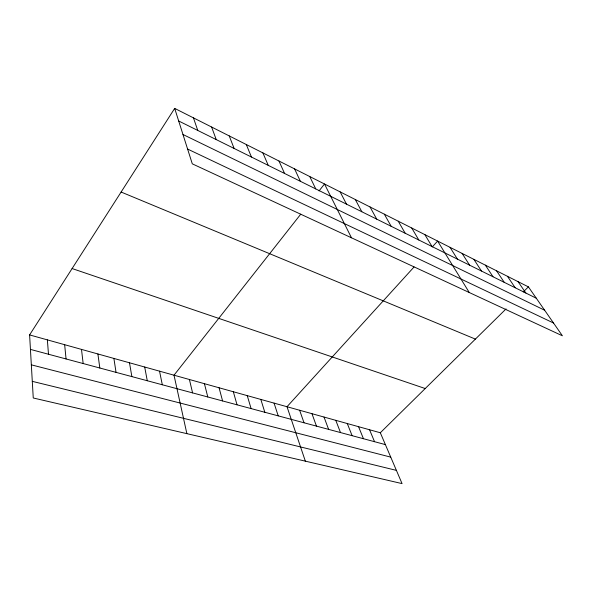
<?xml version="1.0" encoding="UTF-8"?>
<svg xmlns="http://www.w3.org/2000/svg" width="592" height="592" viewBox="0 0 592 592"><rect width="100%" height="100%" fill="white"/><g stroke="black" fill="none" stroke-linecap="round" stroke-linejoin="round"><path stroke-width="0.89" d="M29.6 334.917L380.323 432.759L402.057 483.605L33.256 397.987L29.6 334.917L174.684 108.395L528.412 286.876L562.4 335.797L192.296 163.836L174.684 108.395M300.766 214.156L174.004 375.202L186.872 433.647M319.058 190.913L324.505 183.994L351.485 237.799M414.045 266.985L287.009 406.726L305.346 461.153M432.271 246.945L437.614 241.062L469.278 292.529M380.323 432.759L506.034 308.92M523.247 291.96L528.412 286.876M32.294 381.352L396.411 470.381M31.339 364.842L390.742 457.128M30.436 349.398L385.385 444.607M72.106 268.546L425.211 388.537M121.116 192.037L475.391 339.105M187.605 149.058L553.513 323.01M182.98 134.502L544.64 310.238M178.688 120.983L536.285 298.213M518.052 281.651L525.881 293.055M507.433 276.286L515.203 287.764M496.54 270.796L504.251 282.332M485.366 265.157L493.01 276.76M473.903 259.37L481.466 271.04M462.13 253.428L469.611 265.164M450.038 247.33L457.431 259.133M424.849 234.617L432.042 246.546M411.721 227.994L418.81 239.989M398.224 221.186L405.187 233.241M384.334 214.178L391.164 226.285M370.037 206.963L376.719 219.129M355.311 199.534L361.838 211.758M340.141 191.882L346.505 204.151M309.757 176.549L315.758 188.915M294.587 168.89L300.396 181.3M278.965 161.009L284.567 173.456M262.885 152.899L268.257 165.375M369.556 429.755L374.544 441.699M246.309 144.537L251.452 157.043M358.552 426.684L363.451 438.724M347.297 423.546L352.107 435.682M229.23 135.916L234.114 148.451M335.79 420.335L340.496 432.567M324.016 417.049L328.619 429.378M211.618 127.028L216.228 139.586M311.969 413.69L316.461 426.122M299.633 410.249L304.014 422.777M193.443 117.86L197.758 130.432M274.074 403.122L278.203 415.858M260.828 399.422L264.816 412.269M247.249 395.634L251.097 408.584M233.337 391.756L237.022 404.81M219.07 387.775L222.592 400.939M204.432 383.69L207.785 396.966M189.418 379.502L192.585 392.888M159.529 371.162L162.312 384.77M144.692 367.025L147.275 380.737M129.485 362.785L131.861 376.601M113.893 358.434L116.047 372.361M97.902 353.972L99.819 368.009M81.496 349.391L83.161 363.54M64.654 344.699L66.06 358.952M47.36 339.875L48.492 354.238"/></g></svg>
